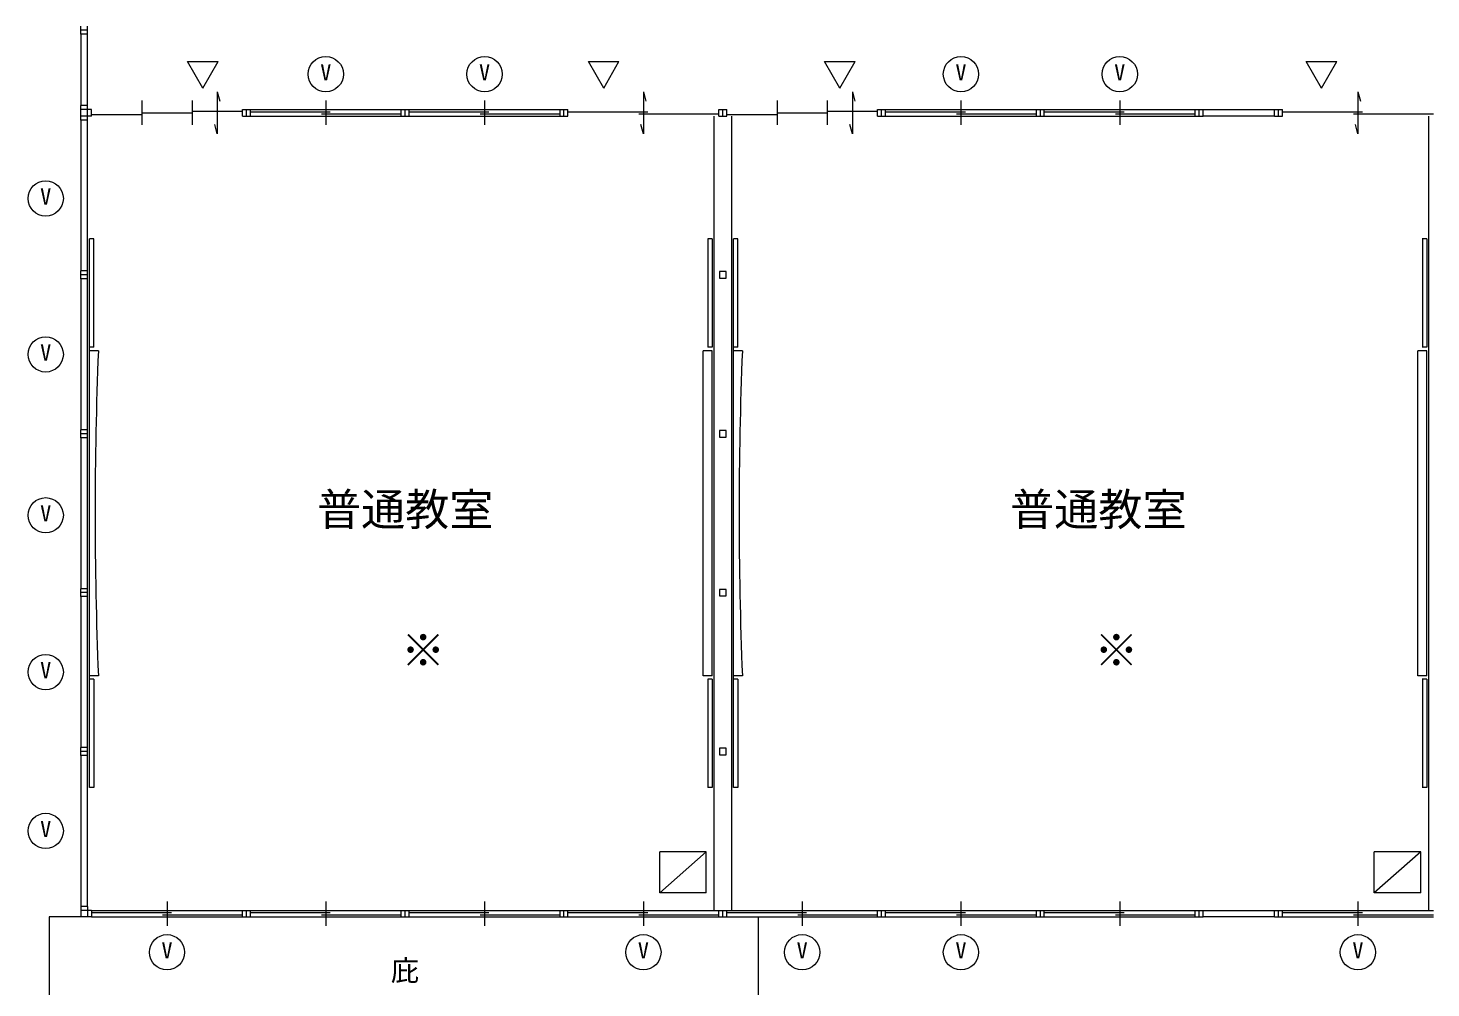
# Model space of a CAD drawing. Units: millimetres at full size, sheet at 1:100. Extents: x -84100 to 167013, y -59450 to 59350.
# Drawn here: x -61828 to -45926, y 19471 to 30348 of the extents above; entities that cross this region are included whole.
import ezdxf
from ezdxf.enums import TextEntityAlignment as Align

# ---------------------------------------------------------------- set-up
doc = ezdxf.new("R2010")
doc.units = ezdxf.units.MM
doc.header["$LTSCALE"] = 100
for name, color, linetype, lineweight in [('0-2_間仕切り', 5, 'Continuous', 9), ('0-4_通り芯', 3, 'Continuous', 9), ('0-7_作図線', 7, 'Continuous', 9), ('0-C_部屋種別', 7, 'Continuous', 9), ('0-E_屋根', 2, 'Continuous', 9), ('3-1', 5, 'Continuous', 9), ('3-3', 4, 'Continuous', 9)]:
    doc.layers.add(name, color=color, linetype=linetype, lineweight=lineweight)
doc.layers.add('1-E', color=7, linetype='Continuous')
doc.layers.add('2-A', color=7, linetype='Continuous')
doc.styles.add('ＭＳ ゴシック', font='')
doc.styles.get('ＭＳ ゴシック').set_extended_font_data('MS Gothic')

msp = doc.modelspace()

# ---------------------------------------------------------------- linework, layer by layer
at = {"layer": '0-2_間仕切り'}
for p, q in [((-59683.5, 29625.1), (-59683.5, 29150.1)), ((-59683.5, 29625.1), (-59655.1, 29518.9)), ((-54853.5, 29625.1), (-54853.5, 29150.1)), ((-54853.5, 29625.1), (-54825.1, 29518.9)), ((-52483.5, 29625.1), (-52483.5, 29150.1)), ((-52483.5, 29625.1), (-52455.1, 29518.9)), ((-46753.5, 29625.1), (-46753.5, 29150.1)), ((-46753.5, 29625.1), (-46725.1, 29518.9)), ((-60538.5, 29525.1), (-60538.5, 29250.1)), ((-59968.5, 29525.1), (-59968.5, 29250.1)), ((-59308.5, 29425.1), (-57598.5, 29425.1)), ((-58453.5, 29525.1), (-58453.5, 29250.1)), ((-57508.5, 29425.1), (-55798.5, 29425.1)), ((-56653.5, 29525.1), (-56653.5, 29250.1)), ((-53338.5, 29525.1), (-53338.5, 29250.1)), ((-52768.5, 29525.1), (-52768.5, 29250.1)), ((-52108.5, 29425.1), (-50398.5, 29425.1)), ((-51253.5, 29525.1), (-51253.5, 29250.1)), ((-50308.5, 29425.1), (-48598.5, 29425.1)), ((-49453.5, 29525.1), (-49453.5, 29250.1)), ((-61108.5, 29368.8), (-60538.5, 29368.8)), ((-60538.5, 29387.6), (-59968.5, 29387.6)), ((-59968.5, 29406.3), (-59398.5, 29406.3)), ((-59308.5, 29400.1), (-58403.5, 29400.1)), ((-59308.5, 29350.1), (-57598.5, 29350.1)), ((-58503.5, 29375.1), (-57598.5, 29375.1)), ((-57508.5, 29400.1), (-56603.5, 29400.1)), ((-57508.5, 29350.1), (-55798.5, 29350.1)), ((-56703.5, 29375.1), (-55798.5, 29375.1)), ((-55708.5, 29400.1), (-54803.5, 29400.1)), ((-54903.5, 29375.1), (-53998.5, 29375.1)), ((-53908.5, 29368.8), (-53338.5, 29368.8)), ((-53338.5, 29387.6), (-52768.5, 29387.6)), ((-52768.5, 29406.3), (-52198.5, 29406.3)), ((-52108.5, 29400.1), (-51203.5, 29400.1)), ((-52108.5, 29350.1), (-50398.5, 29350.1)), ((-51303.5, 29375.1), (-50398.5, 29375.1)), ((-50308.5, 29400.1), (-49403.5, 29400.1)), ((-50308.5, 29350.1), (-48598.5, 29350.1)), ((-49503.5, 29375.1), (-48598.5, 29375.1)), ((-47608.5, 29400.1), (-46703.5, 29400.1)), ((-46803.5, 29375.1), (-45898.5, 29375.1)), ((-59683.5, 29150.1), (-59712, 29256.2)), ((-54853.5, 29150.1), (-54882, 29256.2)), ((-52483.5, 29150.1), (-52512, 29256.2)), ((-46753.5, 29150.1), (-46782, 29256.2)), ((-60253.5, 20450.1), (-60253.5, 20175.1)), ((-58453.5, 20450.1), (-58453.5, 20175.1)), ((-56653.5, 20450.1), (-56653.5, 20175.1)), ((-54853.5, 20450.1), (-54853.5, 20175.1)), ((-53053.5, 20450.1), (-53053.5, 20175.1)), ((-51253.5, 20450.1), (-51253.5, 20175.1)), ((-49453.5, 20450.1), (-49453.5, 20175.1)), ((-46753.5, 20450.1), (-46753.5, 20175.1)), ((-61108.5, 20350.1), (-59398.5, 20350.1)), ((-61108.5, 20325.1), (-60203.5, 20325.1)), ((-61108.5, 20275.1), (-59398.5, 20275.1)), ((-60303.5, 20300.1), (-59398.5, 20300.1)), ((-59308.5, 20350.1), (-57598.5, 20350.1)), ((-59308.5, 20325.1), (-58403.5, 20325.1)), ((-59308.5, 20275.1), (-57598.5, 20275.1)), ((-58503.5, 20300.1), (-57598.5, 20300.1)), ((-57508.5, 20350.1), (-55798.5, 20350.1)), ((-57508.5, 20325.1), (-56603.5, 20325.1)), ((-57508.5, 20275.1), (-55798.5, 20275.1)), ((-56703.5, 20300.1), (-55798.5, 20300.1)), ((-55708.5, 20350.1), (-53998.5, 20350.1)), ((-55708.5, 20325.1), (-54803.5, 20325.1)), ((-55708.5, 20275.1), (-53998.5, 20275.1)), ((-54903.5, 20300.1), (-53998.5, 20300.1)), ((-53908.5, 20350.1), (-52198.5, 20350.1)), ((-53908.5, 20325.1), (-53003.5, 20325.1)), ((-53908.5, 20275.1), (-52198.5, 20275.1)), ((-53103.5, 20300.1), (-52198.5, 20300.1)), ((-52108.5, 20350.1), (-50398.5, 20350.1)), ((-52108.5, 20325.1), (-51203.5, 20325.1)), ((-52108.5, 20275.1), (-50398.5, 20275.1)), ((-51303.5, 20300.1), (-50398.5, 20300.1)), ((-50308.5, 20350.1), (-48598.5, 20350.1)), ((-50308.5, 20325.1), (-49403.5, 20325.1)), ((-50308.5, 20275.1), (-48598.5, 20275.1)), ((-49503.5, 20300.1), (-48598.5, 20300.1)), ((-47608.5, 20350.1), (-45898.5, 20350.1)), ((-47608.5, 20325.1), (-46703.5, 20325.1)), ((-47608.5, 20275.1), (-45898.5, 20275.1)), ((-46803.5, 20300.1), (-45898.5, 20300.1))]:
    msp.add_line(p, q, dxfattribs=at)
at = {"layer": '0-4_通り芯'}
for p, q in [((-61228.5, 30280.1), (-61228.5, 29470.1)), ((-61153.5, 29470.1), (-61153.5, 30280.1)), ((-48508.5, 29425.1), (-47698.5, 29425.1)), ((-61228.5, 29305.1), (-61228.5, 27595.1)), ((-61153.5, 27595.1), (-61153.5, 29305.1)), ((-54053.5, 29350.1), (-54053.5, 20350.1)), ((-53853.5, 29350.1), (-53853.5, 20350.1)), ((-47698.5, 29350.1), (-48508.5, 29350.1)), ((-45953.5, 29350.1), (-45953.5, 20350.1)), ((-61228.5, 27505.1), (-61228.5, 25795.1)), ((-61153.5, 25795.1), (-61153.5, 27505.1)), ((-61228.5, 25705.1), (-61228.5, 23995.1)), ((-61153.5, 23995.1), (-61153.5, 25705.1)), ((-61228.5, 23905.1), (-61228.5, 22195.1)), ((-61153.5, 22195.1), (-61153.5, 23905.1)), ((-61228.5, 22105.1), (-61228.5, 20395.1)), ((-61153.5, 20395.1), (-61153.5, 22105.1)), ((-48508.5, 20350.1), (-47698.5, 20350.1)), ((-47698.5, 20275.1), (-48508.5, 20275.1))]:
    msp.add_line(p, q, dxfattribs=at)
at = {"layer": '0-7_作図線'}
for p, q in [((-61228.5, 30280.1), (-61228.5, 30370.1)), ((-61153.5, 30325.1), (-61228.5, 30325.1)), ((-61153.5, 30280.1), (-61228.5, 30280.1)), ((-61153.5, 30280.1), (-61153.5, 30370.1)), ((-61153.5, 29470.1), (-61228.5, 29470.1)), ((-61228.5, 29305.1), (-61228.5, 29470.1)), ((-61108.5, 29425.1), (-61228.5, 29425.1)), ((-61153.5, 29305.1), (-61153.5, 29470.1)), ((-61108.5, 29350.1), (-61108.5, 29425.1)), ((-59398.5, 29425.1), (-59308.5, 29425.1)), ((-59398.5, 29350.1), (-59398.5, 29425.1)), ((-59353.5, 29350.1), (-59353.5, 29425.1)), ((-59308.5, 29350.1), (-59308.5, 29425.1)), ((-57598.5, 29350.1), (-57598.5, 29425.1)), ((-57598.5, 29425.1), (-57508.5, 29425.1)), ((-57553.5, 29350.1), (-57553.5, 29425.1)), ((-57508.5, 29350.1), (-57508.5, 29425.1)), ((-55798.5, 29350.1), (-55798.5, 29425.1)), ((-55798.5, 29425.1), (-55708.5, 29425.1)), ((-55753.5, 29350.1), (-55753.5, 29425.1)), ((-55708.5, 29350.1), (-55708.5, 29425.1)), ((-53998.5, 29350.1), (-53998.5, 29425.1)), ((-53998.5, 29425.1), (-53908.5, 29425.1)), ((-53953.5, 29350.1), (-53953.5, 29425.1)), ((-53908.5, 29350.1), (-53908.5, 29425.1)), ((-52198.5, 29350.1), (-52198.5, 29425.1)), ((-52198.5, 29425.1), (-52108.5, 29425.1)), ((-52153.5, 29350.1), (-52153.5, 29425.1)), ((-52108.5, 29350.1), (-52108.5, 29425.1)), ((-50398.5, 29350.1), (-50398.5, 29425.1)), ((-50398.5, 29425.1), (-50308.5, 29425.1)), ((-50353.5, 29350.1), (-50353.5, 29425.1)), ((-50308.5, 29350.1), (-50308.5, 29425.1)), ((-48598.5, 29350.1), (-48598.5, 29425.1)), ((-48598.5, 29425.1), (-48508.5, 29425.1)), ((-48553.5, 29350.1), (-48553.5, 29425.1)), ((-48508.5, 29350.1), (-48508.5, 29425.1)), ((-47698.5, 29350.1), (-47698.5, 29425.1)), ((-47698.5, 29425.1), (-47608.5, 29425.1)), ((-47653.5, 29350.1), (-47653.5, 29425.1)), ((-47608.5, 29350.1), (-47608.5, 29425.1)), ((-61108.5, 29350.1), (-61228.5, 29350.1)), ((-61153.5, 29305.1), (-61228.5, 29305.1)), ((-59398.5, 29350.1), (-59308.5, 29350.1)), ((-57598.5, 29350.1), (-57508.5, 29350.1)), ((-55798.5, 29350.1), (-55708.5, 29350.1)), ((-53998.5, 29350.1), (-53908.5, 29350.1)), ((-52198.5, 29350.1), (-52108.5, 29350.1)), ((-50398.5, 29350.1), (-50308.5, 29350.1)), ((-48598.5, 29350.1), (-48508.5, 29350.1)), ((-47698.5, 29350.1), (-47608.5, 29350.1)), ((-61228.5, 27505.1), (-61228.5, 27595.1)), ((-61153.5, 27595.1), (-61228.5, 27595.1)), ((-61153.5, 27550.1), (-61228.5, 27550.1)), ((-61153.5, 27505.1), (-61153.5, 27595.1)), ((-61153.5, 27505.1), (-61228.5, 27505.1)), ((-61228.5, 25705.1), (-61228.5, 25795.1)), ((-61153.5, 25795.1), (-61228.5, 25795.1)), ((-61153.5, 25705.1), (-61153.5, 25795.1)), ((-61153.5, 25750.1), (-61228.5, 25750.1)), ((-61153.5, 25705.1), (-61228.5, 25705.1)), ((-61228.5, 23905.1), (-61228.5, 23995.1)), ((-61153.5, 23995.1), (-61228.5, 23995.1)), ((-61153.5, 23950.1), (-61228.5, 23950.1)), ((-61153.5, 23905.1), (-61228.5, 23905.1)), ((-61153.5, 23905.1), (-61153.5, 23995.1)), ((-61153.5, 22195.1), (-61228.5, 22195.1)), ((-61228.5, 22105.1), (-61228.5, 22195.1)), ((-61153.5, 22150.1), (-61228.5, 22150.1)), ((-61153.5, 22105.1), (-61228.5, 22105.1)), ((-61153.5, 22105.1), (-61153.5, 22195.1)), ((-61153.5, 20395.1), (-61228.5, 20395.1)), ((-61228.5, 20395.1), (-61228.5, 20275.1)), ((-61153.5, 20395.1), (-61153.5, 20275.1)), ((-61108.5, 20350.1), (-61228.5, 20350.1)), ((-61108.5, 20275.1), (-61228.5, 20275.1)), ((-61108.5, 20350.1), (-61108.5, 20275.1)), ((-59398.5, 20275.1), (-59398.5, 20350.1)), ((-59398.5, 20350.1), (-59308.5, 20350.1)), ((-59398.5, 20275.1), (-59308.5, 20275.1)), ((-59353.5, 20275.1), (-59353.5, 20350.1)), ((-59308.5, 20275.1), (-59308.5, 20350.1)), ((-57598.5, 20350.1), (-57508.5, 20350.1)), ((-57598.5, 20275.1), (-57598.5, 20350.1)), ((-57598.5, 20275.1), (-57508.5, 20275.1)), ((-57553.5, 20275.1), (-57553.5, 20350.1)), ((-57508.5, 20275.1), (-57508.5, 20350.1)), ((-55798.5, 20350.1), (-55708.5, 20350.1)), ((-55798.5, 20275.1), (-55798.5, 20350.1)), ((-55798.5, 20275.1), (-55708.5, 20275.1)), ((-55753.5, 20275.1), (-55753.5, 20350.1)), ((-55708.5, 20275.1), (-55708.5, 20350.1)), ((-53998.5, 20350.1), (-53908.5, 20350.1)), ((-53998.5, 20275.1), (-53998.5, 20350.1)), ((-53998.5, 20275.1), (-53908.5, 20275.1)), ((-53953.5, 20275.1), (-53953.5, 20350.1)), ((-53908.5, 20275.1), (-53908.5, 20350.1)), ((-52198.5, 20350.1), (-52108.5, 20350.1)), ((-52198.5, 20275.1), (-52198.5, 20350.1)), ((-52198.5, 20275.1), (-52108.5, 20275.1)), ((-52153.5, 20275.1), (-52153.5, 20350.1)), ((-52108.5, 20275.1), (-52108.5, 20350.1)), ((-50398.5, 20350.1), (-50308.5, 20350.1)), ((-50398.5, 20275.1), (-50398.5, 20350.1)), ((-50398.5, 20275.1), (-50308.5, 20275.1)), ((-50353.5, 20275.1), (-50353.5, 20350.1)), ((-50308.5, 20275.1), (-50308.5, 20350.1)), ((-48598.5, 20350.1), (-48508.5, 20350.1)), ((-48598.5, 20275.1), (-48598.5, 20350.1)), ((-48598.5, 20275.1), (-48508.5, 20275.1)), ((-48553.5, 20275.1), (-48553.5, 20350.1)), ((-48508.5, 20275.1), (-48508.5, 20350.1)), ((-47698.5, 20350.1), (-47608.5, 20350.1)), ((-47698.5, 20275.1), (-47698.5, 20350.1)), ((-47698.5, 20275.1), (-47608.5, 20275.1)), ((-47653.5, 20275.1), (-47653.5, 20350.1)), ((-47608.5, 20275.1), (-47608.5, 20350.1))]:
    msp.add_line(p, q, dxfattribs=at)
for points in [[(-53991, 27512.6), (-53916, 27512.6), (-53916, 27587.6), (-53991, 27587.6)], [(-53991, 25712.6), (-53916, 25712.6), (-53916, 25787.6), (-53991, 25787.6)], [(-53991, 23912.6), (-53916, 23912.6), (-53916, 23987.6), (-53991, 23987.6)], [(-53991, 22112.6), (-53916, 22112.6), (-53916, 22187.6), (-53991, 22187.6)]]:
    msp.add_lwpolyline(points, close=True, dxfattribs=at)
at = {"layer": '0-C_部屋種別'}
for p, q in [((-61228.5, 20275.1), (-61591, 20275.1)), ((-53553.5, 20275.1), (-53553.5, 18932.6))]:
    msp.add_line(p, q, dxfattribs=at)
msp.add_lwpolyline([(-61591, 20275.1), (-61591, 18932.6), (-53553.5, 18932.6)], dxfattribs=at)
at = {"layer": '0-E_屋根'}
for p, q in [((-61133.5, 21741), (-61133.5, 27959.2)), ((-54073.5, 27959.2), (-54124.7, 27959.2)), ((-54123.5, 27959.2), (-54123.5, 26731.9)), ((-54073.5, 27959.2), (-54073.5, 26731.9)), ((-53833.5, 21741), (-53833.5, 27959.2)), ((-45973.5, 27959.2), (-46024.7, 27959.2)), ((-46023.5, 27959.2), (-46023.5, 26731.9)), ((-45973.5, 27959.2), (-45973.5, 26731.9)), ((-61082.4, 26731.9), (-61133.5, 26731.9)), ((-54073.5, 26731.9), (-54124.7, 26731.9)), ((-53782.4, 26731.9), (-53833.5, 26731.9)), ((-45973.5, 26731.9), (-46024.7, 26731.9)), ((-61031.3, 26691), (-61133.5, 26691)), ((-54073.5, 26691), (-54175.8, 26691)), ((-54175.8, 23009.2), (-54175.8, 26691)), ((-54073.5, 23009.2), (-54073.5, 26691)), ((-53731.2, 26691), (-53833.5, 26691)), ((-45973.5, 26691), (-46075.8, 26691)), ((-46075.8, 23009.2), (-46075.8, 26691)), ((-45973.5, 23009.2), (-45973.5, 26691)), ((-61031.3, 23009.2), (-61133.5, 23009.2)), ((-61082.4, 22968.3), (-61133.5, 22968.3)), ((-54073.5, 23009.2), (-54175.8, 23009.2)), ((-54073.5, 22968.3), (-54124.7, 22968.3)), ((-54123.5, 22968.3), (-54123.5, 21741)), ((-53731.2, 23009.2), (-53833.5, 23009.2)), ((-53782.4, 22968.3), (-53833.5, 22968.3)), ((-45973.5, 23009.2), (-46075.8, 23009.2)), ((-45973.5, 22968.3), (-46024.7, 22968.3)), ((-46023.5, 22968.3), (-46023.5, 21741)), ((-54141.4, 21012.1), (-54668.1, 20546.8)), ((-54141.4, 21012.1), (-54668.1, 21012.1)), ((-54668.1, 20546.8), (-54668.1, 21012.1)), ((-54141.4, 20546.8), (-54141.4, 21012.1)), ((-46041.4, 21012.1), (-46568.1, 20546.8)), ((-46041.4, 21012.1), (-46568.1, 21012.1)), ((-46568.1, 20546.8), (-46568.1, 21012.1)), ((-46041.4, 20546.8), (-46041.4, 21012.1)), ((-54141.4, 20546.8), (-54668.1, 20546.8)), ((-46041.4, 20546.8), (-46568.1, 20546.8))]:
    msp.add_line(p, q, dxfattribs=at)
for points in [[(-61082.4, 26731.9), (-61082.4, 27959.2), (-61133.5, 27959.2)], [(-53782.4, 26731.9), (-53782.4, 27959.2), (-53833.5, 27959.2)], [(-61082.4, 22968.3), (-61082.4, 21741), (-61133.5, 21741)], [(-54073.5, 22968.3), (-54073.5, 21741), (-54124.7, 21741)], [(-53782.4, 22968.3), (-53782.4, 21741), (-53833.5, 21741)], [(-45973.5, 22968.3), (-45973.5, 21741), (-46024.7, 21741)]]:
    msp.add_lwpolyline(points, dxfattribs=at)
for centre in [(-16304.9, 24850.1), (-9004.9, 24850.1)]:
    msp.add_arc(centre, 44764.2, 177.64308, 182.35693, dxfattribs=at)
at = {"layer": '3-1'}
for p, q in [((-60020.1, 29967.4), (-59673.7, 29967.4)), ((-59846.9, 29667.4), (-60020.1, 29967.4)), ((-59846.9, 29667.4), (-59673.7, 29967.4)), ((-55476.4, 29967.4), (-55129.9, 29967.4)), ((-55303.1, 29667.4), (-55476.4, 29967.4)), ((-55303.1, 29667.4), (-55129.9, 29967.4)), ((-52798.5, 29967.4), (-52452.1, 29967.4)), ((-52625.3, 29667.4), (-52798.5, 29967.4)), ((-52625.3, 29667.4), (-52452.1, 29967.4)), ((-47339.1, 29967.4), (-46992.7, 29967.4)), ((-47165.9, 29667.4), (-47339.1, 29967.4)), ((-47165.9, 29667.4), (-46992.7, 29967.4))]:
    msp.add_line(p, q, dxfattribs=at)
at = {"layer": '3-3'}
for centre in [(-58453.5, 29825.1), (-56653.5, 29825.1), (-51253.5, 29825.1), (-49453.5, 29825.1), (-61628.5, 28416.8), (-61628.5, 26650.1), (-61628.5, 24826.6), (-61628.5, 23050.1), (-61628.5, 21250.1), (-60253.5, 19875.1), (-54853.5, 19875.1), (-53053.5, 19875.1), (-51253.5, 19875.1), (-46753.5, 19875.1)]:
    msp.add_circle(centre, 200, dxfattribs=at)

# ---------------------------------------------------------------- texts
at = {"layer": '1-E', "style": 'ＭＳ ゴシック'}
for p in [(-58553.5, 24600.1), (-50695.8, 24600.1)]:
    msp.add_text('普通教室', height=366.6, dxfattribs=at).set_placement(p, align=Align.BOTTOM_LEFT)
at = {"layer": '1-E', "color": 3, "style": 'ＭＳ ゴシック'}
msp.add_text('庇', height=234.6, dxfattribs=at).set_placement((-57716.2, 19481.1), align=Align.BOTTOM_LEFT)
at = {"layer": '2-A', "style": 'ＭＳ ゴシック'}
for p in [(-57599.8, 23003.9), (-49742.1, 23003.9)]:
    msp.add_text('※', height=366.6, dxfattribs=at).set_placement(p, align=Align.BOTTOM_LEFT)
at = {"layer": '3-3', "style": 'ＭＳ ゴシック'}
for p in [(-58516, 29700.1), (-56716, 29700.1), (-51316, 29700.1), (-49516, 29700.1), (-61691, 28291.8), (-61691, 26525.1), (-61691, 24701.6), (-61691, 22925.1), (-61691, 21125.1), (-60316, 19750.1), (-54916, 19750.1), (-53116, 19750.1), (-51316, 19750.1), (-46816, 19750.1)]:
    msp.add_text('V', height=183.3, dxfattribs=at).set_placement(p, align=Align.BOTTOM_LEFT)

doc.saveas('drawing.dxf')
